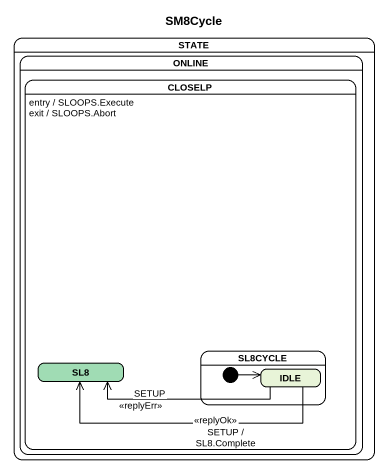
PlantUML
@startuml
title SM8Cycle
hide empty description
state "STATE" as STATE_ {
  state ONLINE {
    state CLOSELP {
      state SL8 #A0DCB4
      state SL8CYCLE {
        state IDLE
        [*] -right-> IDLE
      }
    }
    CLOSELP : entry / SLOOPS.Execute
    CLOSELP : exit / SLOOPS.Abort
  }
}
IDLE -left-> SL8 : SETUP\n<<replyErr>>
IDLE -left-> SL8 : SETUP / SL8.Complete\n<<replyOk>>
@enduml
